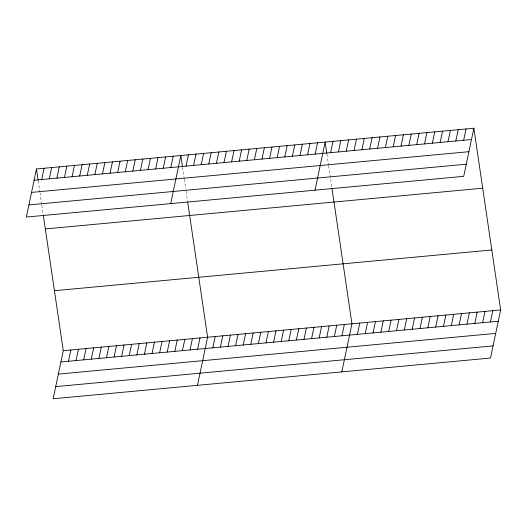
<?xml version="1.0" encoding="UTF-8"?>
<svg xmlns="http://www.w3.org/2000/svg" width="527" height="527" viewBox="0 0 527 527"><rect width="100%" height="100%" fill="white"/><g stroke="black" fill="none" stroke-linecap="round" stroke-linejoin="round"><path stroke-width="0.4" stroke-dasharray="2.63 1.98" d="M326.898 153.924L328.538 165.03M328.644 165.774L331.918 187.981M182.566 167.369L184.2 178.469M184.312 179.213L185.728 188.837M186.057 191.057L187.474 200.682M38.234 180.807L39.868 191.914M39.98 192.651L41.725 204.496M41.831 205.234L43.254 214.858"/><path stroke-width="0.79" d="M36.488 168.963L26.35 217.058L463.727 176.328L473.859 128.232L36.488 168.963L38.122 180.069M41.699 179.555L44.084 168.258M49.294 178.851L51.679 167.546M56.896 178.139L59.274 166.842M64.492 177.434L66.87 166.13M72.087 176.729L74.465 165.425M79.682 176.018L82.067 164.72M87.278 175.313L89.662 164.009M94.873 174.602L97.258 163.304M43.359 215.602L63.273 350.672L53.141 398.768L490.512 358.037L500.65 309.942L473.859 128.232M102.475 173.897L104.853 162.599M68.49 361.265L70.875 349.961M110.071 173.192L112.449 161.888M76.086 360.554L78.47 349.256M117.666 172.481L120.044 161.183M83.681 359.849L86.066 348.551M125.261 171.776L127.646 160.471M91.283 359.144L93.661 347.84M132.857 171.064L135.241 159.767M98.878 358.432L101.256 347.135M140.452 170.359L142.837 159.062M106.474 357.728L108.852 346.423M148.054 169.654L150.432 158.35M114.069 357.016L116.454 345.719M155.649 168.943L158.028 157.645M121.665 356.311L124.049 345.014M163.245 168.238L165.623 156.934M129.26 355.606L131.645 344.302M170.84 167.533L173.225 156.229M136.862 354.895L139.24 343.597M170.682 203.62L180.82 155.524L182.454 166.624M144.457 354.19L146.835 342.886M186.031 166.117L188.416 154.813M152.053 353.485L154.431 342.181M193.633 165.406L196.011 154.108M159.648 352.774L162.033 341.476M201.228 164.701L203.606 153.403M167.243 352.069L169.628 340.765M208.824 163.996L211.202 152.692M174.839 351.357L177.224 340.06M216.419 163.284L218.804 151.987M182.441 350.653L184.819 339.355M224.015 162.579L226.399 151.275M190.036 349.948L192.414 338.644M231.61 161.868L233.995 150.57M197.632 349.236L200.016 337.939M239.212 161.163L241.59 149.866M197.473 385.323L207.612 337.227L187.698 202.164M246.807 160.458L249.185 149.154M212.822 347.82L215.207 336.522M254.403 159.747L256.781 148.449M220.418 347.115L222.802 335.818M261.998 159.042L264.383 147.738M228.02 346.41L230.398 335.106M269.593 158.337L271.978 147.033M235.615 345.699L237.993 334.401M277.189 157.626L279.573 146.328M243.21 344.994L245.595 333.69M284.791 156.921L287.169 145.617M250.806 344.289L253.191 332.985M292.386 156.209L294.764 144.912M258.401 343.578L260.786 332.28M299.982 155.505L302.36 144.207M266.003 342.873L268.381 331.569M307.577 154.8L309.962 143.496M273.599 342.161L275.977 330.864M315.172 154.088L317.557 142.791M281.194 341.456L283.572 330.159M315.014 190.175L325.152 142.079L326.786 153.186M288.789 340.752L291.174 329.447M330.6 152.652L332.978 141.355M296.385 340.04L298.769 328.743M338.426 151.928L340.804 140.623M303.98 339.335L306.365 328.031M346.252 151.196L348.63 139.899M311.582 338.624L313.96 327.326M354.078 150.465L356.456 139.168M319.178 337.919L321.556 326.621M361.904 149.74L364.289 138.436M326.773 337.214L329.151 325.91M369.73 149.009L372.115 137.712M334.368 336.503L336.753 325.205M377.556 148.278L379.941 136.98M341.964 335.798L344.348 324.494M385.382 147.553L387.767 136.249M341.806 371.884L351.944 323.789L332.03 188.719M393.208 146.822L395.593 135.525M357.385 334.362L359.77 323.058M401.04 146.098L403.418 134.793M365.218 333.631L367.596 322.333M408.866 145.366L411.244 134.062M373.044 332.906L375.422 321.602M416.692 144.635L419.07 133.338M380.869 332.175L383.248 320.877M424.518 143.911L426.896 132.606M388.695 331.443L391.074 320.146M432.344 143.179L434.729 131.882M396.521 330.719L398.906 319.415M440.17 142.448L442.555 131.151M404.347 329.988L406.732 318.69M447.996 141.723L450.381 130.419M412.173 329.256L414.558 317.959M455.822 140.992L458.207 129.695M419.999 328.532L422.384 317.228M463.648 140.261L466.033 128.963M427.825 327.801L430.21 316.503M435.658 327.076L438.036 315.772M443.484 326.345L445.862 315.041M451.31 325.614L453.688 314.316M459.136 324.889L461.514 313.585M466.962 324.158L469.346 312.86M474.787 323.426L477.172 312.129M482.613 322.702L484.998 311.398M490.439 321.971L492.824 310.673M34.103 180.26L471.481 139.536M31.548 192.408L468.918 151.677M28.906 204.917L466.283 164.187M45.329 228.929L482.699 188.198M54.433 290.706L491.81 249.976M63.273 350.672L500.65 309.942M60.895 361.97L498.265 321.239M58.339 374.111L495.709 333.387M55.697 386.62L493.074 345.896"/></g></svg>
